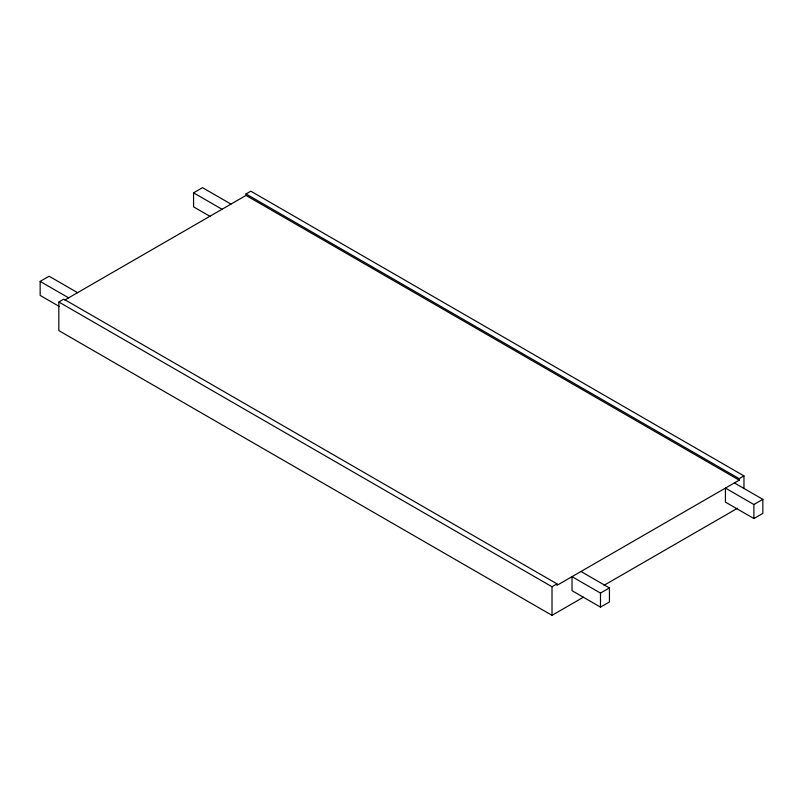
<?xml version="1.0" encoding="UTF-8"?>
<svg xmlns="http://www.w3.org/2000/svg" width="803" height="803" viewBox="0 0 803 803"><rect width="100%" height="100%" fill="white"/><g stroke="black" fill="none" stroke-linecap="round" stroke-linejoin="round"><path stroke-width="1.2" d="M59.131 306.385L40.15 295.424L40.15 281.401L49.103 276.232L77.57 292.673M210.436 216.589L193.563 206.853L193.563 192.83L202.517 187.661L230.983 204.092M583.46 597.181L552.012 615.339L58.83 330.605L58.83 302.008L63.818 299.128L556.991 583.861L556.991 585.337L739.182 480.154L739.182 478.678L246.009 193.945L246.009 195.42L64.782 300.051M246.009 193.945L250.797 191.174L743.969 475.908L743.969 488.344M58.83 302.008L552.012 586.742L556.991 583.861M739.182 478.678L743.969 475.908M604.067 585.287L737.465 508.269M600.483 593.096L609.437 587.926L609.437 601.959L600.483 607.118L572.017 590.687L572.017 576.664L600.483 593.096L600.483 607.118M753.897 504.525L762.85 499.356L762.85 513.378L753.897 518.547L725.43 502.116L725.43 488.083L753.897 504.525L753.897 518.547M246.009 195.42L739.182 480.154M734.384 482.924L762.85 499.356M193.563 192.83L222.029 209.262M580.97 571.495L609.437 587.926M40.15 281.401L68.616 297.833M552.012 586.742L552.012 615.339"/></g></svg>
